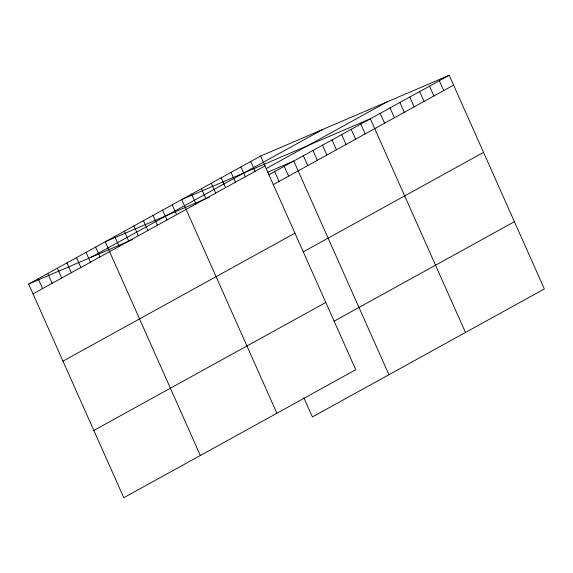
<?xml version="1.0" encoding="UTF-8"?>
<svg xmlns="http://www.w3.org/2000/svg" width="573" height="573" viewBox="0 0 573 573"><rect width="100%" height="100%" fill="white"/><g stroke="black" fill="none" stroke-linecap="round" stroke-linejoin="round"><path stroke-width="0.86" d="M260.615 156.049L355.754 369.728L123.789 497.722L28.65 284.036L260.615 156.049L449.211 75.278L544.35 288.964L312.385 416.951L303.826 397.734M90.885 257.384L322.857 129.398M33.033 293.877L264.998 165.891M266.151 168.598L386.976 101.937M268.766 174.837L449.211 75.278M273.149 184.678L453.594 85.119M62.98 361.148L294.952 233.161M303.103 251.948L483.54 152.389M93.836 430.452L325.808 302.465M333.959 321.252L514.404 221.694M209.36 197.191L105.203 241.799L200.335 455.485M267.462 172.308L293.791 161.034L388.931 374.713M28.65 284.036L132.814 239.428M439.355 80.721L443.738 90.563M429.492 86.158L433.876 95.999M419.637 91.601L424.02 101.435M409.781 97.038L414.157 106.879M399.918 102.474L404.302 112.315M390.063 107.917L394.439 117.759M380.2 113.354L384.583 123.195M465.484 332.476L370.344 118.797L181.748 199.569L276.888 413.248M360.775 124.076L365.159 133.917M351.206 129.355L355.589 139.196M341.637 134.634L346.02 144.475M332.068 139.912L336.451 149.754M322.499 145.191L326.882 155.032M312.93 150.47L317.313 160.311M303.361 155.756L307.744 165.597M284.222 166.313L288.606 176.155M274.66 171.592L279.037 181.433M250.759 161.486L255.143 171.327M240.904 166.929L245.28 176.771M231.041 172.366L235.424 182.207M221.185 177.809L225.561 187.65M211.322 183.245L215.706 193.087M201.467 188.689L205.85 198.53M191.604 194.125L195.987 203.967M172.179 204.848L176.563 214.689M162.61 210.126L166.994 219.968M153.041 215.405L157.425 225.246M143.472 220.684L147.855 230.525M133.903 225.963L138.286 235.804M124.334 231.241L128.717 241.083M114.765 236.52L119.148 246.361M95.634 247.085L100.01 256.919M86.065 252.364L90.441 262.205M76.496 257.642L80.872 267.484M66.926 262.921L71.303 272.762M57.357 268.2L61.741 278.041M47.788 273.479L52.172 283.32M38.219 278.757L42.603 288.599"/></g></svg>
